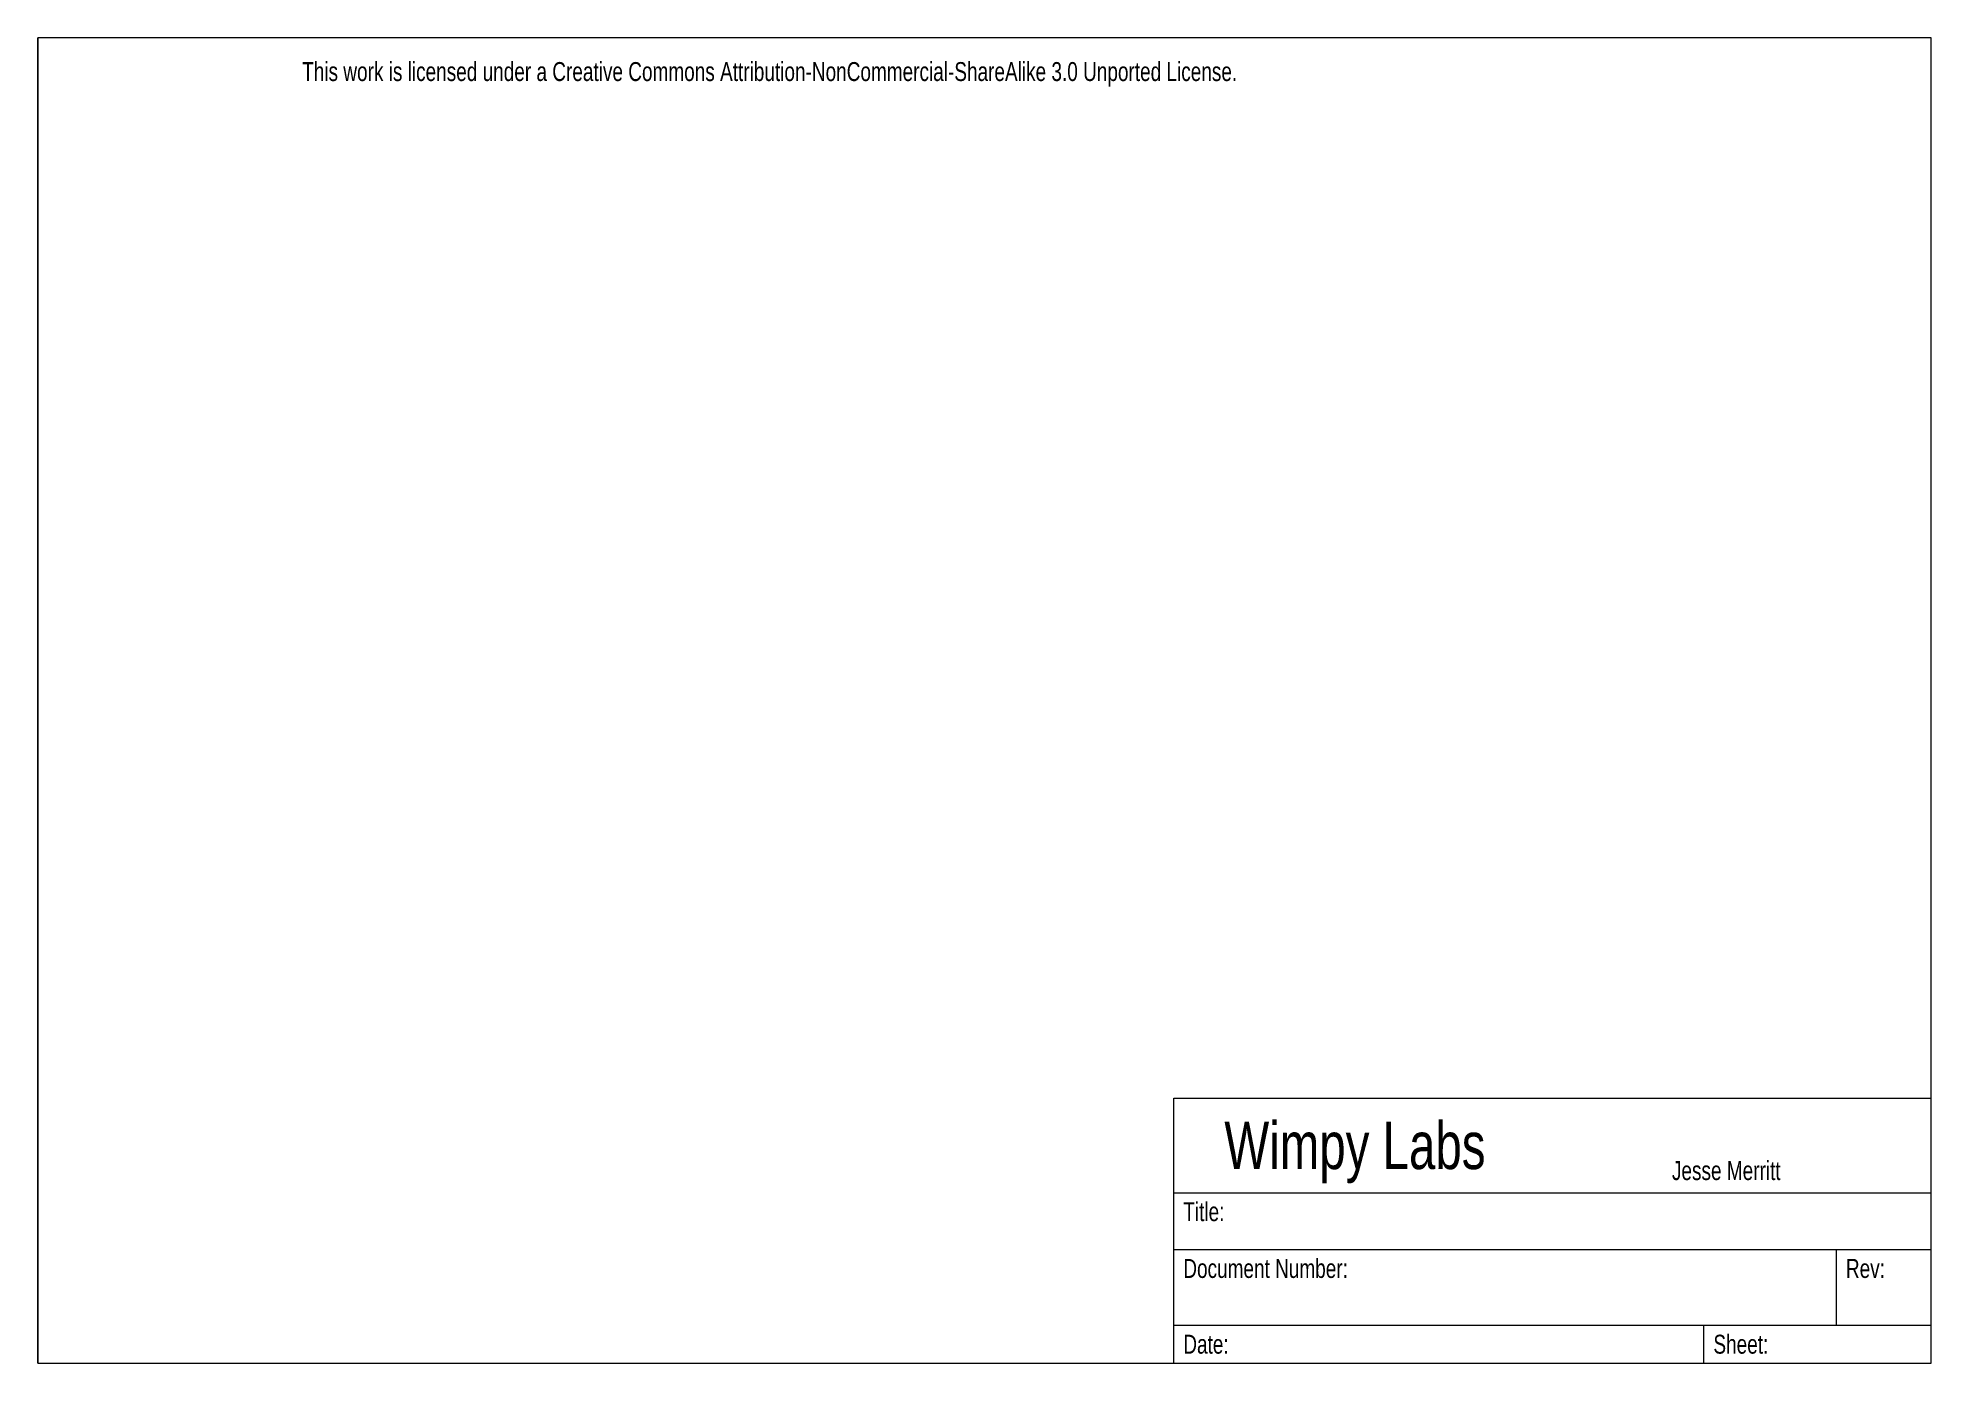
# Model space of a CAD drawing. Header units: inches. Extents: x 0 to 10, y 0 to 7.
import ezdxf

# ---------------------------------------------------------------- set-up
doc = ezdxf.new("R2010")
doc.units = ezdxf.units.IN
doc.layers.get('0').update_dxf_attribs({"linetype": 'CONTINUOUS', "lineweight": 0})
doc.styles.get("Standard").update_dxf_attribs({"font": 'txt', "width": 0.75})

msp = doc.modelspace()

# ---------------------------------------------------------------- linework, layer by layer
for p, q in [((0, 0), (0, 7)), ((10, 7), (0, 7)), ((0, 7), (0, 0)), ((10, 0), (10, 7)), ((6, 0), (6, 1.4)), ((6, 1.4), (10, 1.4)), ((6, 0.9), (10, 0.9)), ((6, 0.6), (10, 0.6)), ((9.5, 0.2), (9.5, 0.6)), ((6, 0.2), (10, 0.2)), ((8.8, 0), (8.8, 0.2)), ((0, 0), (10, 0))]:
    msp.add_line(p, q)

# ---------------------------------------------------------------- texts
at = {"width": 100, "attachment_point": 1}
for s, insert, char_height in [('This\\~work\\~is\\~licensed\\~under\\~a\\~Creative\\~Commons\\~Attribution-NonCommercial-ShareAlike\\~3.0\\~Unported\\~License.', (1.396, 6.872), 0.1), ('Wimpy\\~Labs', (6.267, 1.275), 0.25), ('Jesse\\~Merritt', (8.631, 1.067), 0.1), ('Title:', (6.05, 0.85), 0.1), ('Document\\~Number:', (6.05, 0.55), 0.1), ('Rev:', (9.55, 0.55), 0.1), ('Date:\\P', (6.05, 0.15), 0.1), ('Sheet:', (8.85, 0.15), 0.1)]:
    msp.add_mtext(s, dxfattribs=dict(at, insert=insert, char_height=char_height))

doc.saveas('drawing.dxf')
